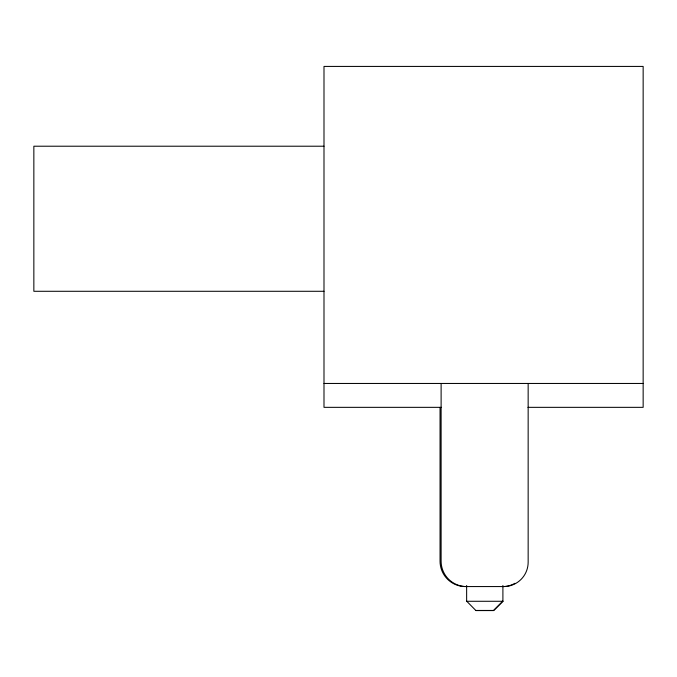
<?xml version="1.0" encoding="UTF-8"?>
<svg xmlns="http://www.w3.org/2000/svg" width="677" height="677" viewBox="0 0 677 677"><rect width="100%" height="100%" fill="white"/><g stroke="black" fill="none" stroke-linecap="round" stroke-linejoin="round"><path stroke-width="1.02" d="M502.901 601.151L493.609 610.442L475.931 610.442M502.901 585.478L502.901 601.278L493.609 610.578L475.931 610.578L466.639 601.151M323.995 146.215L33.85 146.215L33.85 291.288L323.995 291.288M323.995 383.461L643.15 383.461M441.302 407.342L323.995 407.342L323.995 66.422L643.15 66.422L643.15 407.342L527.958 407.342M502.901 601.278L466.639 601.278L466.639 585.478M528.153 383.461L528.153 562.206A24.347 24.347 0 0 1 503.806 586.561L466.436 586.561A25.328 25.328 0 0 1 441.116 561.233L441.116 383.461M440.05 407.656L440.05 561.233A25.328 25.328 0 0 0 465.378 586.561M514.918 583.295A24.347 24.347 0 0 1 512.794 584.386M512.057 584.708A24.347 24.347 0 0 1 509.045 585.732M508.275 585.918A24.347 24.347 0 0 1 502.74 586.561"/></g></svg>
